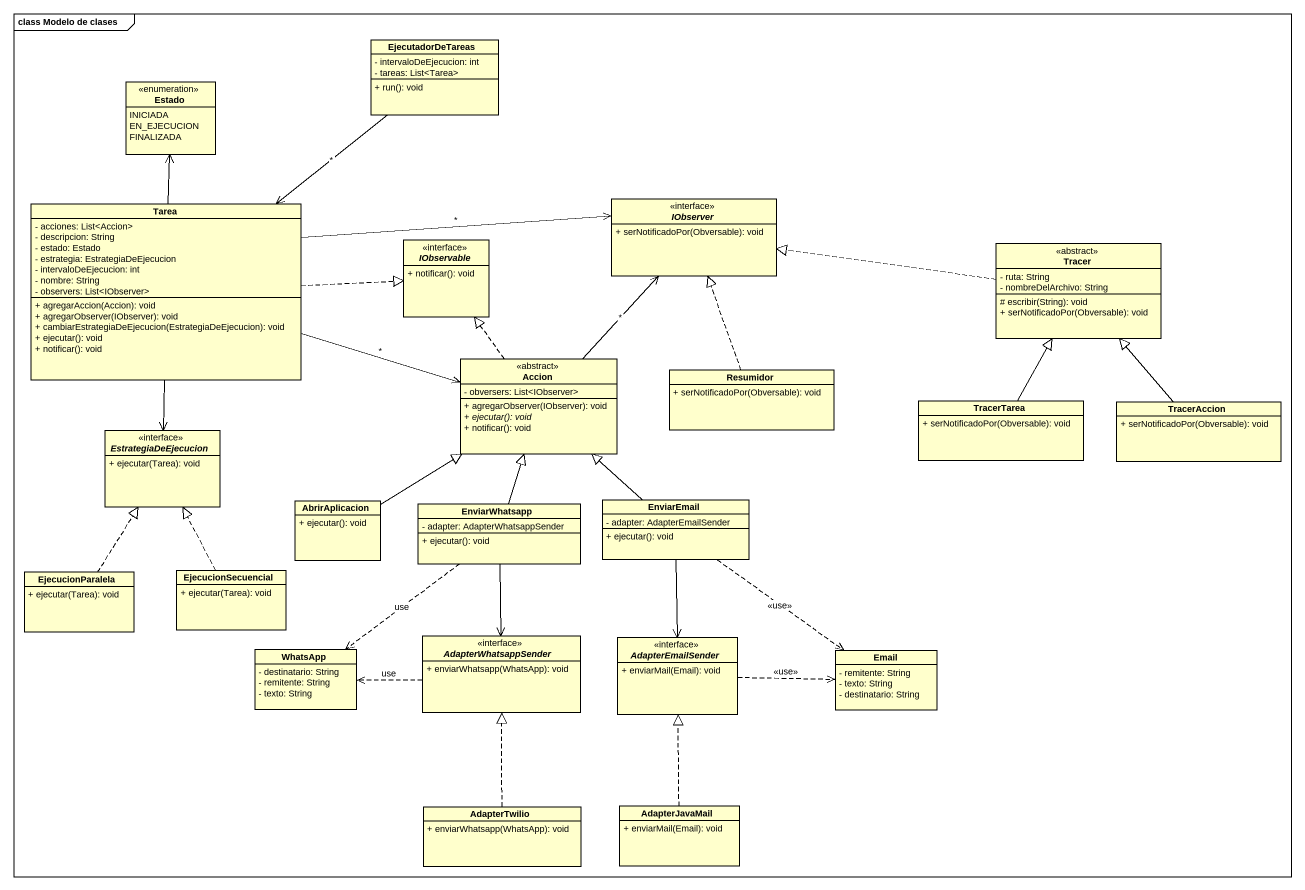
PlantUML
@startuml
mainframe class Modelo de clases
hide circle
hide empty members
skinparam classAttributeIconSize 0
class EjecutadorDeTareas {
  - intervaloDeEjecucion: int
  - tareas: List<Tarea>
  + run(): void
}
enum Estado {
  INICIADA
  EN_EJECUCION
  FINALIZADA
}
interface IObserver <<interface>> {
  + serNotificadoPor(Obversable): void
}
class Tarea {
  - acciones: List<Accion>
  - descripcion: String
  - estado: Estado
  - estrategia: EstrategiaDeEjecucion
  - intervaloDeEjecucion: int
  - nombre: String
  - observers: List<IObserver>
  + agregarAccion(Accion): void
  + agregarObserver(IObserver): void
  + cambiarEstrategiaDeEjecucion(EstrategiaDeEjecucion): void
  + ejecutar(): void
  + notificar(): void
}
interface IObservable <<interface>> {
  + notificar(): void
}
class Tracer <<abstract>> {
  - ruta: String
  - nombreDelArchivo: String
  # escribir(String): void
  + serNotificadoPor(Obversable): void
}
class Accion <<abstract>> {
  - obversers: List<IObserver>
  + agregarObserver(IObserver): void
  {abstract} + ejecutar(): void
  + notificar(): void
}
class Resumidor {
  + serNotificadoPor(Obversable): void
}
interface EstrategiaDeEjecucion <<interface>> {
  + ejecutar(Tarea): void
}
class TracerTarea {
  + serNotificadoPor(Obversable): void
}
class TracerAccion {
  + serNotificadoPor(Obversable): void
}
class AbrirAplicacion {
  + ejecutar(): void
}
class EnviarWhatsapp {
  - adapter: AdapterWhatsappSender
  + ejecutar(): void
}
class EnviarEmail {
  - adapter: AdapterEmailSender
  + ejecutar(): void
}
class EjecucionParalela {
  + ejecutar(Tarea): void
}
class EjecucionSecuencial {
  + ejecutar(Tarea): void
}
class WhatsApp {
  - destinatario: String
  - remitente: String
  - texto: String
}
interface AdapterWhatsappSender <<interface>> {
  + enviarWhatsapp(WhatsApp): void
}
interface AdapterEmailSender <<interface>> {
  + enviarMail(Email): void
}
class Email {
  - remitente: String
  - texto: String
  - destinatario: String
}
class AdapterTwilio {
  + enviarWhatsapp(WhatsApp): void
}
class AdapterJavaMail {
  + enviarMail(Email): void
}
EjecutadorDeTareas --> Tarea : *
Tarea -up-> Estado
Tarea -right-> IObserver : *
Tarea .right.|> IObservable
Tarea -right-> Accion : *
Tarea --> EstrategiaDeEjecucion
Tracer .left.|> IObserver
Accion -up-> IObserver : *
Accion .up.|> IObservable
Resumidor .up.|> IObserver
TracerTarea -up-|> Tracer
TracerAccion -up-|> Tracer
AbrirAplicacion -up-|> Accion
EnviarWhatsapp -up-|> Accion
EnviarWhatsapp ..> WhatsApp : use
EnviarWhatsapp --> AdapterWhatsappSender
EnviarEmail -up-|> Accion
EnviarEmail --> AdapterEmailSender
EnviarEmail ..> Email : <<use>>
EjecucionParalela .up.|> EstrategiaDeEjecucion
EjecucionSecuencial .up.|> EstrategiaDeEjecucion
AdapterWhatsappSender .left.> WhatsApp : use
AdapterEmailSender .right.> Email : <<use>>
AdapterTwilio .up.|> AdapterWhatsappSender
AdapterJavaMail .up.|> AdapterEmailSender
@enduml
